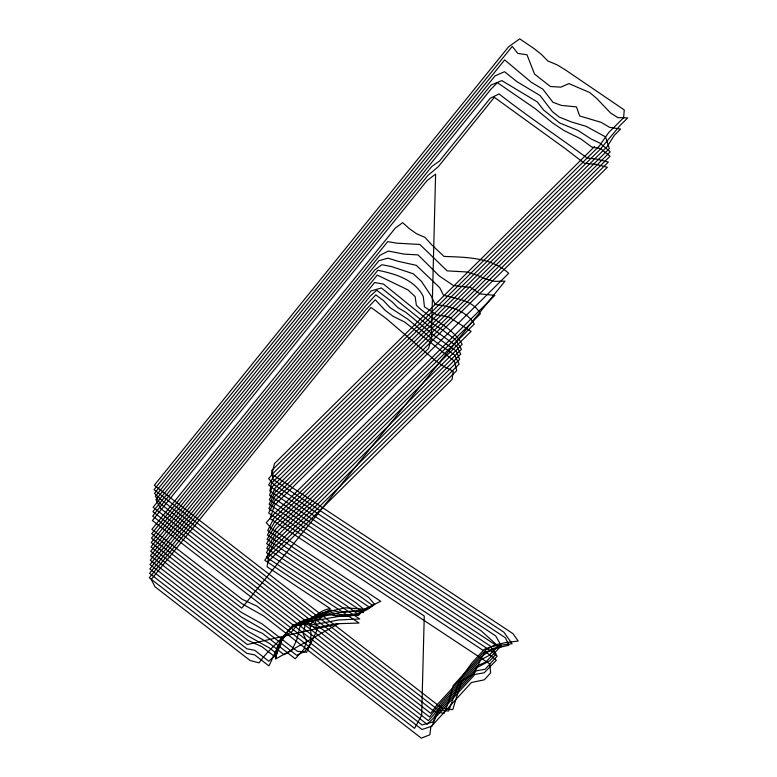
<?xml version="1.0" encoding="UTF-8"?>
<svg xmlns="http://www.w3.org/2000/svg" width="777" height="777" viewBox="0 0 777 777"><rect width="100%" height="100%" fill="white"/><g stroke="black" fill="none" stroke-linecap="round" stroke-linejoin="round"><path stroke-width="1.17" d="M285.14 635.567L277.224 647.212L275.514 654.836L268.793 661.227L254.71 650.31L246.804 648.776L149.543 573.368L366.054 305.39L375.796 294.872L383.498 300.602L390.064 307.614L407.721 319.133L435.994 342.152L454.467 354.875L459.139 364.073L271.241 550.184L264.811 560.304L359.003 623.037L337.004 623.737L316.249 627.767L300.854 622.095L292.822 625.417L287.888 631.827M286.043 634.236L278.7 644.9L275.514 659.061L338.558 623.688L247.28 644.551L149.776 568.958L370.085 296.29L376.651 290.219L392.123 301.865L398.086 307.828L405.672 312.208L434.799 336.004L456.099 350.854L459.683 359.362L275.602 541.705L266.53 557.284L359.732 618.958L338.626 619.959L314.219 624.679L301.058 621.415L290.219 628.506M594.551 146.562L274.466 463.616L271.94 474.164L512.956 633.643L518.181 641.015L505.38 642.657L495.085 644.92L485.761 649.941L473.416 674.154L461.596 680.827L452.758 709.663L442.152 708.41L154.312 485.256L508.605 46.766L519.735 38.85L534.042 48.582L541.491 54.497L547.795 60.927L557.226 64.909L565.714 70.115L624.281 109.936L623.581 117.793L608.673 132.566L599.378 145.95L271.659 470.561L273.077 479.487L503.923 632.225L512.062 643.744L492.608 646.25L484.333 649.329L471.6 663.247L460.081 679.224L448.698 710.984L438.811 710.421L154.069 489.665L512.257 46.367L517.803 53.409L526.971 54.74L534.518 74.048L550.388 86.509L560.868 87.141L568.9 83.605L589.753 92.55L596.736 98.446L610.45 112.888L617.9 117.657L627.699 117.89L620.124 125.398L599.951 149.543L274.524 471.901L268.619 478.613L274.223 484.799L505.429 637.791L508.809 645.298L499.66 647.29L482.993 652.913L453.108 685.683L449.621 698.979L444.162 713.267L434.673 711.8L161.849 500.291L154.438 493.327L504.652 59.878L531.215 82.216L542.958 89.277L552.942 102.282L561.373 105.41L576.476 106.876L579.691 115.977L601.272 122.377L609.586 127.321L620.609 129.079L614.345 135.285L607.303 146.426L273.145 477.437L268.609 484.935L275.359 490.122L495.687 635.907L501.699 646.561L492.754 648.533L481.653 656.497L437.266 704.574L430.691 713.305L160.392 503.749L155.381 496.27L495.066 75.855L504.516 71.707L516.851 81.614L540.122 95.6L552.437 111.655L559.129 117.016L571.357 121.94L586.013 126.292L605.506 136.888L609.333 148.592L271.532 483.197L269.813 491.015L481.293 630.943L498.115 646.134L488.636 655.73L480.303 660.081L441.113 702.505L429.516 716.986L160.722 508.595L155.915 499.718L490.947 85.062L501.816 80.604L537.276 101.923L543.677 110.091L559.751 123.038L577.855 130.361L591.054 138.947L600.048 143.182L610.266 151.836L272.057 486.849L269.57 495.415L499.582 647.61L485.712 662.15L476.942 665.84L442.259 703.476L434.897 713.373L428.341 720.667L153.118 507.284L490.705 89.462L497.387 82.653L535.178 108.615L552.661 122.98L563.869 130.468L580.691 138.821L591.851 147.076L600.64 148.63L610.023 156.235L275.34 487.762L269.337 499.825L490.093 645.901L496.134 653.981L490.044 660.635L477.622 667.249L440.122 708.002L433.896 717.647L427.175 724.339L152.884 511.693L431.779 166.501L439.568 160.975L490.229 98.271L499.038 93.949C527.67 116.385 557.973 136.431 587.159 158.071L596.056 158.964L608.352 162.063L275.116 492.162L269.095 504.224L490.326 650.611L497.241 656.011L485.149 669.22L476.282 670.842L437.985 712.519L432.886 721.93L422.008 724.931L152.642 516.093L427.758 175.602L438.247 166.725L494.327 97.319L565.355 148.689L584.217 163.199L596.124 164.365L607.313 167.269L274.873 496.561L268.861 508.634L489.073 654.351L496.338 660.227L484.217 672.785L474.941 674.426L435.848 717.045L431.886 726.204L421.989 729.506L152.399 520.503L427.029 180.604L435.615 174.087L431.4 338.073L428.593 348.465L274.64 500.971L268.619 513.043L424.252 616.015L421.697 715.258L414.578 728.35L256.837 606.06L242.259 599.349L151.923 529.312L395.308 228.088L402.671 222.669L409.44 228.739L416.579 233.741L424.951 237.344L431.536 244.638L444.017 256.429C466.336 257.294 491.161 257.206 508.682 273.3L274.398 505.371L270.124 518.599L489.763 663.927L490.627 672.921L484.304 679.826L471.406 682.507L430.827 726.961L429.875 734.77L421.299 738.15L263.762 616.025L242.016 603.748L151.69 533.721L387.723 241.589L396.542 243.152L419.833 244.464L447.173 270.891L466.53 271.94L477.272 275.311L485.382 278.914L494.735 281.361L504.992 281.128L241.773 608.158L151.447 538.121L379.972 255.283L388.374 251.039L404.03 254.108L418.055 254.905L439.306 275.981L453.35 285.489L470.726 287.519L480.137 293.9L494.823 295.377L273.922 514.18L266.229 522.668L271.804 528.836L380.701 601.311L364.763 608.993L358.42 614.461L348.494 615.85L338.723 616.064L326.525 614.151L315.423 621.124L316.783 630.681L306.614 652.282L297.368 651.252L262.247 624.018L241.084 612.208L151.214 542.531L378.914 260.703L387.946 258.178L398.29 261.334L416.287 265.336L439.724 287.723L443.502 295.309C456.818 298.698 473.261 300.262 480.371 313.85L273.679 518.589L267.667 530.662L368.852 597.62L374.767 604.457L365.209 609.187L358.896 614.743L346.736 616.248L337.801 616.452L327.564 612.723L318.016 617.346L310.004 624.096L311.023 634.498L310.295 644.133L304.788 651.408L296.659 655.293L264.481 630.351L241.297 616.967L150.971 546.93L374.747 269.969L381.847 264.714L391.657 266.589L413.335 273.825L421.406 281.303L431.41 296.338L435.178 304.487C449.747 306.128 466.326 310.615 474.261 324.077L274.572 521.872L267.424 535.062L359.877 596.241L372.941 605.623C360.635 615.734 343.104 617.404 328.613 611.305L315.277 617.754L305.235 624.465L303.205 633.906L306.692 641.132L303.962 649.193L295.231 658.77L262.509 633.41L248.232 626.932L150.728 551.34L377.826 270.27C395.231 273.815 414.549 279.429 423.271 296.474L424.465 306.837L436.276 314.617L448.863 317.006L471.095 331.371L275.32 525.31L267.055 539.384L369.842 607.468L361.47 610.372L340.957 612.49L329.662 609.877L310.198 619.424L300.145 626.136L296.688 640.161L291.754 650.339L284.081 654.72L269.745 643.609L247.989 631.332L150.495 555.749L377.253 275.087L407.847 289.84L415.132 296.591L416.365 305.264C430.701 319.677 451.68 326.097 462.198 344.366L276.058 528.748L266.589 543.609L355.992 602.797L363.587 609.149L345.338 607.837L320.639 613.325L308.654 619.182L296.61 625.67L291.521 632.002L282.459 637.101L280.682 644.745L276.67 653.574L269.502 648.008L247.756 635.741L150.252 560.149L374.582 282.507L383.547 284.12L432.41 323.688L441.103 328.933L455.72 339.86L461.47 349.252L276.078 532.896L266.715 548.28L363.49 612.315C344.405 608.187 325.932 617.637 307.032 619.036C290.151 625.64 277.544 638.937 276.146 657.75L261.81 646.639L247.513 640.141L150.019 564.558L371.115 290.909L381.39 287.966L428.778 326L456.789 346.202L460.742 354.137L275.835 537.305L266.472 552.69L345.94 605.264L358.974 614.908C339.16 614.267 320.27 621.406 300.466 622.124C282.507 629.681 276.971 649.941 268.91 665.908L254.671 654.875L246.804 653.36L149.301 577.767L365.821 309.79L375.272 299.767L385.305 310.489L393.181 316.356L404.564 321.969L454.496 361.276L456.701 370.648L268.541 557.031L267.074 566.773L330.274 608.595C315.821 610.431 307.906 626.806 292.375 625.679C282.721 639.306 268.648 649.067 259.042 662.849L250.136 660.537L154.934 586.722L151.292 579.419L371.017 307.459L385.722 318.143L435.538 360.751L443.988 366.54L453.234 371.289L452.117 379.361L267.812 561.926"/></g></svg>
